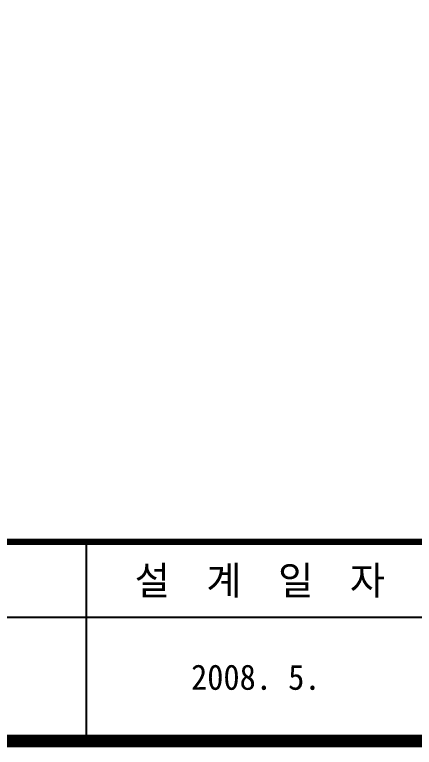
# Model space of a CAD drawing. Header units: millimetres. Extents: x 381 to 2337, y -50 to 586.
# Drawn here: x 1870.1 to 1934.1, y -7.4 to 109.8 of the extents above; entities that cross this region are included whole.
import ezdxf
from ezdxf.enums import TextEntityAlignment as Align

# ---------------------------------------------------------------- set-up
doc = ezdxf.new("R2010")
doc.units = ezdxf.units.MM
doc.header["$LTSCALE"] = 10
doc.layers.add('box', color=7, linetype='Continuous')
doc.styles.add('hong', font='GulimChe.ttf', dxfattribs={"width": 0.9999})

msp = doc.modelspace()

# ---------------------------------------------------------------- linework, layer by layer
at = {"layer": 'box', "const_width": 2.02}
msp.add_lwpolyline([(1505.52, -6.36), (2290.45, -6.36), (2290.45, 538.84), (1505.52, 538.84)], close=True, dxfattribs=at)
at = {"layer": 'box', "const_width": 1.01}
msp.add_lwpolyline([(2290.45, 25.51), (1505.52, 25.51)], dxfattribs=at)
at = {"layer": 'box'}
for points in [[(1881.57, 25.51), (1881.57, -6.36)], [(2290.45, 13.37), (1505.52, 13.37)]]:
    msp.add_lwpolyline(points, dxfattribs=at)

# ---------------------------------------------------------------- texts
at = {"color": 7, "style": 'hong', "width": 0.99}
msp.add_text('설  계  일  자', height=4.552, dxfattribs=at).set_placement((1909.36, 19.32), align=Align.MIDDLE_CENTER)
msp.add_text('2008. 5.', height=4.046, dxfattribs=at).set_placement((1898.35, 1.83))

doc.saveas('drawing.dxf')
